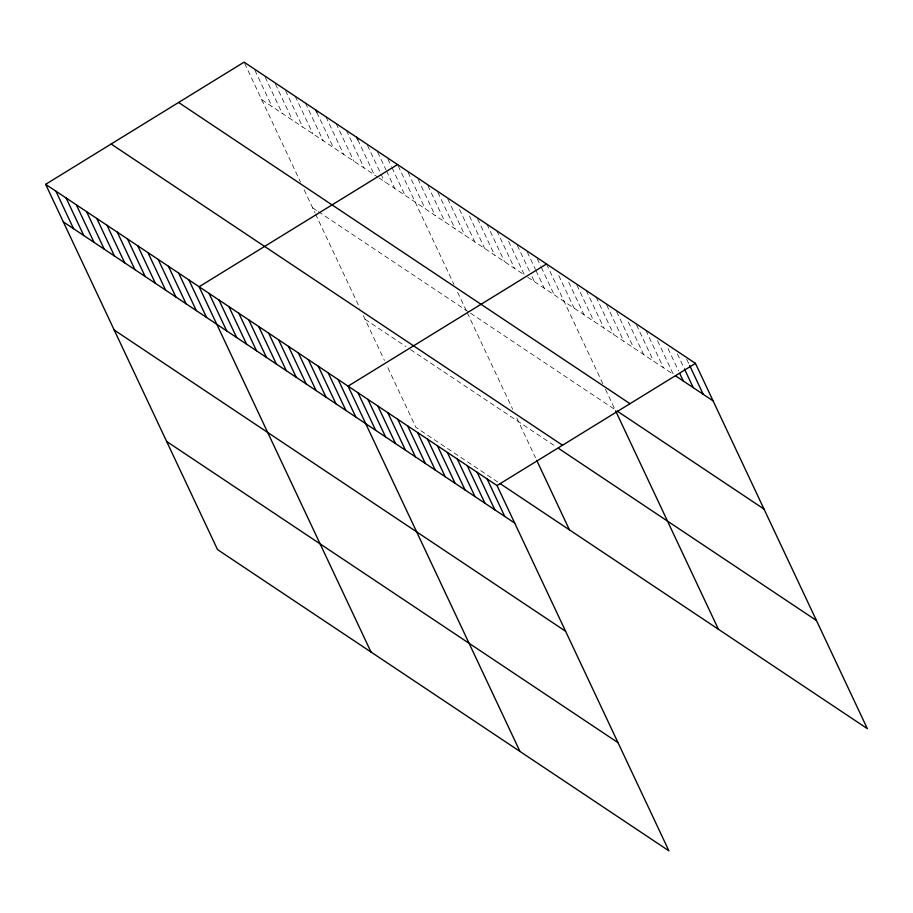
<?xml version="1.0" encoding="UTF-8"?>
<svg xmlns="http://www.w3.org/2000/svg" width="913" height="913" viewBox="0 0 913 913"><rect width="100%" height="100%" fill="white"/><g stroke="black" fill="none" stroke-linecap="round" stroke-linejoin="round"><path stroke-width="0.68" stroke-dasharray="4.57 3.42" d="M261.734 99.688L377.685 177.065M378.827 177.83L524.439 274.996L508.541 241.226M527.748 277.21L673.395 374.398L657.508 340.629M312.634 207.844L317.176 210.88M318.317 211.633L469.408 312.474M470.515 313.205L615.054 409.663L605.365 389.064M365.074 319.288L406 346.598M410.542 349.633L556.051 446.731M497.813 482.064L415.963 427.444L386.884 365.634M686.702 359.254L689.064 364.264M677.366 353.879L683.837 367.642M668.019 348.504L678.621 371.02M645.811 330.244L663.466 367.779M636.464 324.868L653.537 361.149M628.304 321.992L643.608 354.518M616.606 311.618L633.679 347.899M606.677 304.988L623.75 341.268M596.155 297.113L613.81 334.637M586.226 290.482L603.881 328.018M576.879 285.107L593.952 321.387M568.719 282.231L584.023 314.757M558.79 275.612L574.094 308.138M546.499 263.983L602.945 383.916M537.164 258.596L540.69 266.105M541.283 267.361L554.237 294.876M527.235 251.977L535.475 269.483M536.057 270.739L544.296 288.257M517.294 245.346L529.666 271.618M532.017 276.616L534.367 281.626M496.855 230.841L514.51 268.376M486.914 224.21L504.581 261.746M477.579 218.835L494.652 255.115M469.419 215.97L484.723 248.496M459.479 209.339L474.783 241.865M447.792 198.954L464.854 235.234M437.852 192.335L454.925 228.615M427.923 185.704L444.996 221.985M417.994 179.074L435.067 215.354M408.065 172.454L425.138 208.723M398.136 165.824L453.989 284.514M457.618 292.24L466.098 310.26M467.262 312.737L512.718 409.321M516.792 417.983L535.509 457.755M387.899 158.999L391.437 166.497M392.019 167.752L404.973 195.279M377.674 152.174L385.914 169.681M386.507 170.936L394.747 188.443M367.437 145.338L380.39 172.865M380.983 174.109L384.51 181.619M357.793 139.769L374.284 174.794M346.392 130.433L364.047 167.958M336.155 123.609L353.822 161.133M325.93 116.784L343.585 154.308M316.868 112.447L333.359 147.484M305.467 103.123L323.122 140.648M295.23 96.299L312.897 133.823M285.586 90.718L302.66 126.998M275.361 83.893L292.434 120.174M265.124 77.069L282.197 113.338M254.898 70.233L271.971 106.513M244.661 63.408L300.514 182.098M304.143 189.824L314.962 212.797M315.544 214.041L359.825 308.138M363.317 315.567L384.464 360.487"/><path stroke-width="1.37" d="M45.65 184.335L497.037 485.556L668.921 850.848L217.545 549.615L45.65 184.335L244.079 62.152L695.455 363.385L867.35 728.665L500.096 483.582M397.543 164.568L199.125 286.75L371.009 652.03M546.499 263.983L348.081 386.153L519.965 751.445M497.037 485.556L695.455 363.385M675.609 375.871L713.121 400.91M178.594 102.473L629.981 403.694M617.268 411.135L764.01 509.066M111.135 144.014L562.511 445.236M558.265 448.203L816.45 620.509M63.305 221.859L514.692 523.081M114.205 330.027L565.592 631.248M166.645 441.458L618.033 742.68M689.646 365.508L703.193 394.279M684.43 368.886L693.252 387.66M679.797 373.52L683.323 381.029M615.636 410.907L718.394 629.262M536.718 460.323L569.438 529.86M356.618 137.258L357.793 139.769M315.693 109.948L316.868 112.447M487.108 478.926L504.763 516.461M477.168 472.306L494.835 509.831M467.239 465.676L484.906 503.2M457.31 459.045L474.977 496.581M447.381 452.426L465.037 489.95M437.453 445.795L455.108 483.319M427.524 439.164L445.179 476.7M417.595 432.545L435.25 470.069M407.655 425.915L425.321 463.439M397.726 419.284L415.392 456.82M387.797 412.665L405.463 450.189M377.868 406.034L395.523 443.558M367.939 399.403L385.594 436.939M358.01 392.784L375.665 430.308M338.152 379.523L355.808 417.058M328.212 372.903L345.879 410.428M318.283 366.273L335.95 403.797M308.354 359.642L326.009 397.178M298.425 353.023L316.081 390.547M288.497 346.392L306.152 383.916M278.568 339.762L296.223 377.297M268.639 333.142L286.294 370.667M258.699 326.512L276.365 364.036M248.77 319.881L266.436 357.417M238.841 313.262L256.507 350.786M228.912 306.631L246.567 344.155M218.983 300L236.638 337.536M209.054 293.37L226.709 330.905M188.888 279.926L206.543 317.45M178.663 273.09L196.318 310.625M168.426 266.265L186.081 303.789M158.2 259.44L175.855 296.965M147.963 252.604L165.618 290.14M137.737 245.78L155.393 283.315M127.5 238.955L145.156 276.479M117.275 232.13L134.93 269.655M107.038 225.294L124.693 262.83M96.812 218.469L114.467 256.005M86.575 211.645L104.23 249.169M76.35 204.82L94.005 242.344M66.113 197.984L83.768 235.52M55.887 191.159L73.542 228.684"/></g></svg>
